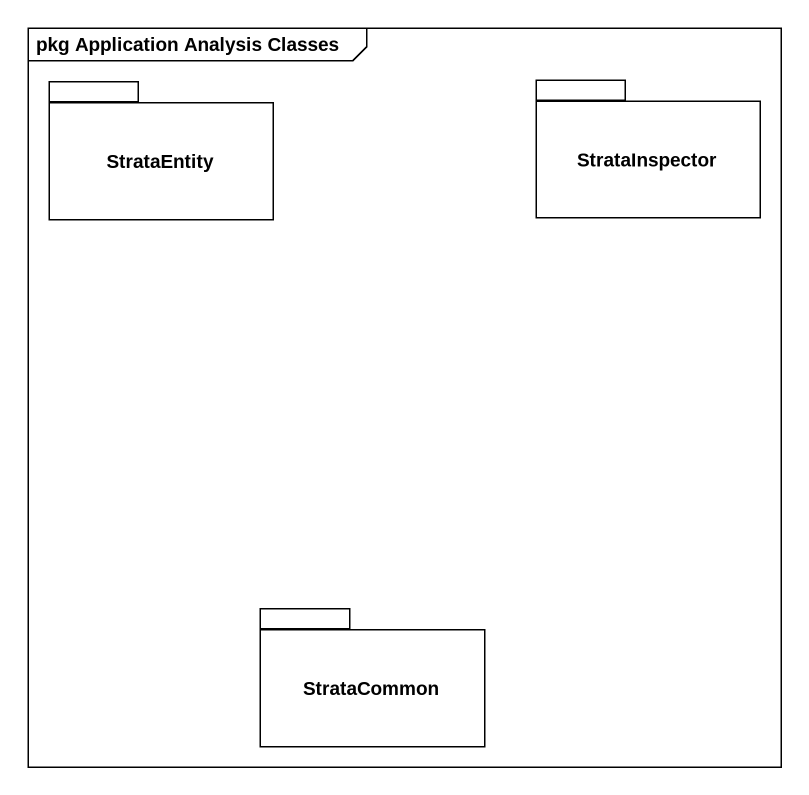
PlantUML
@startuml
mainframe pkg Application Analysis Classes
package StrataEntity {
}
package StrataInspector {
}
package StrataCommon {
}
@enduml
